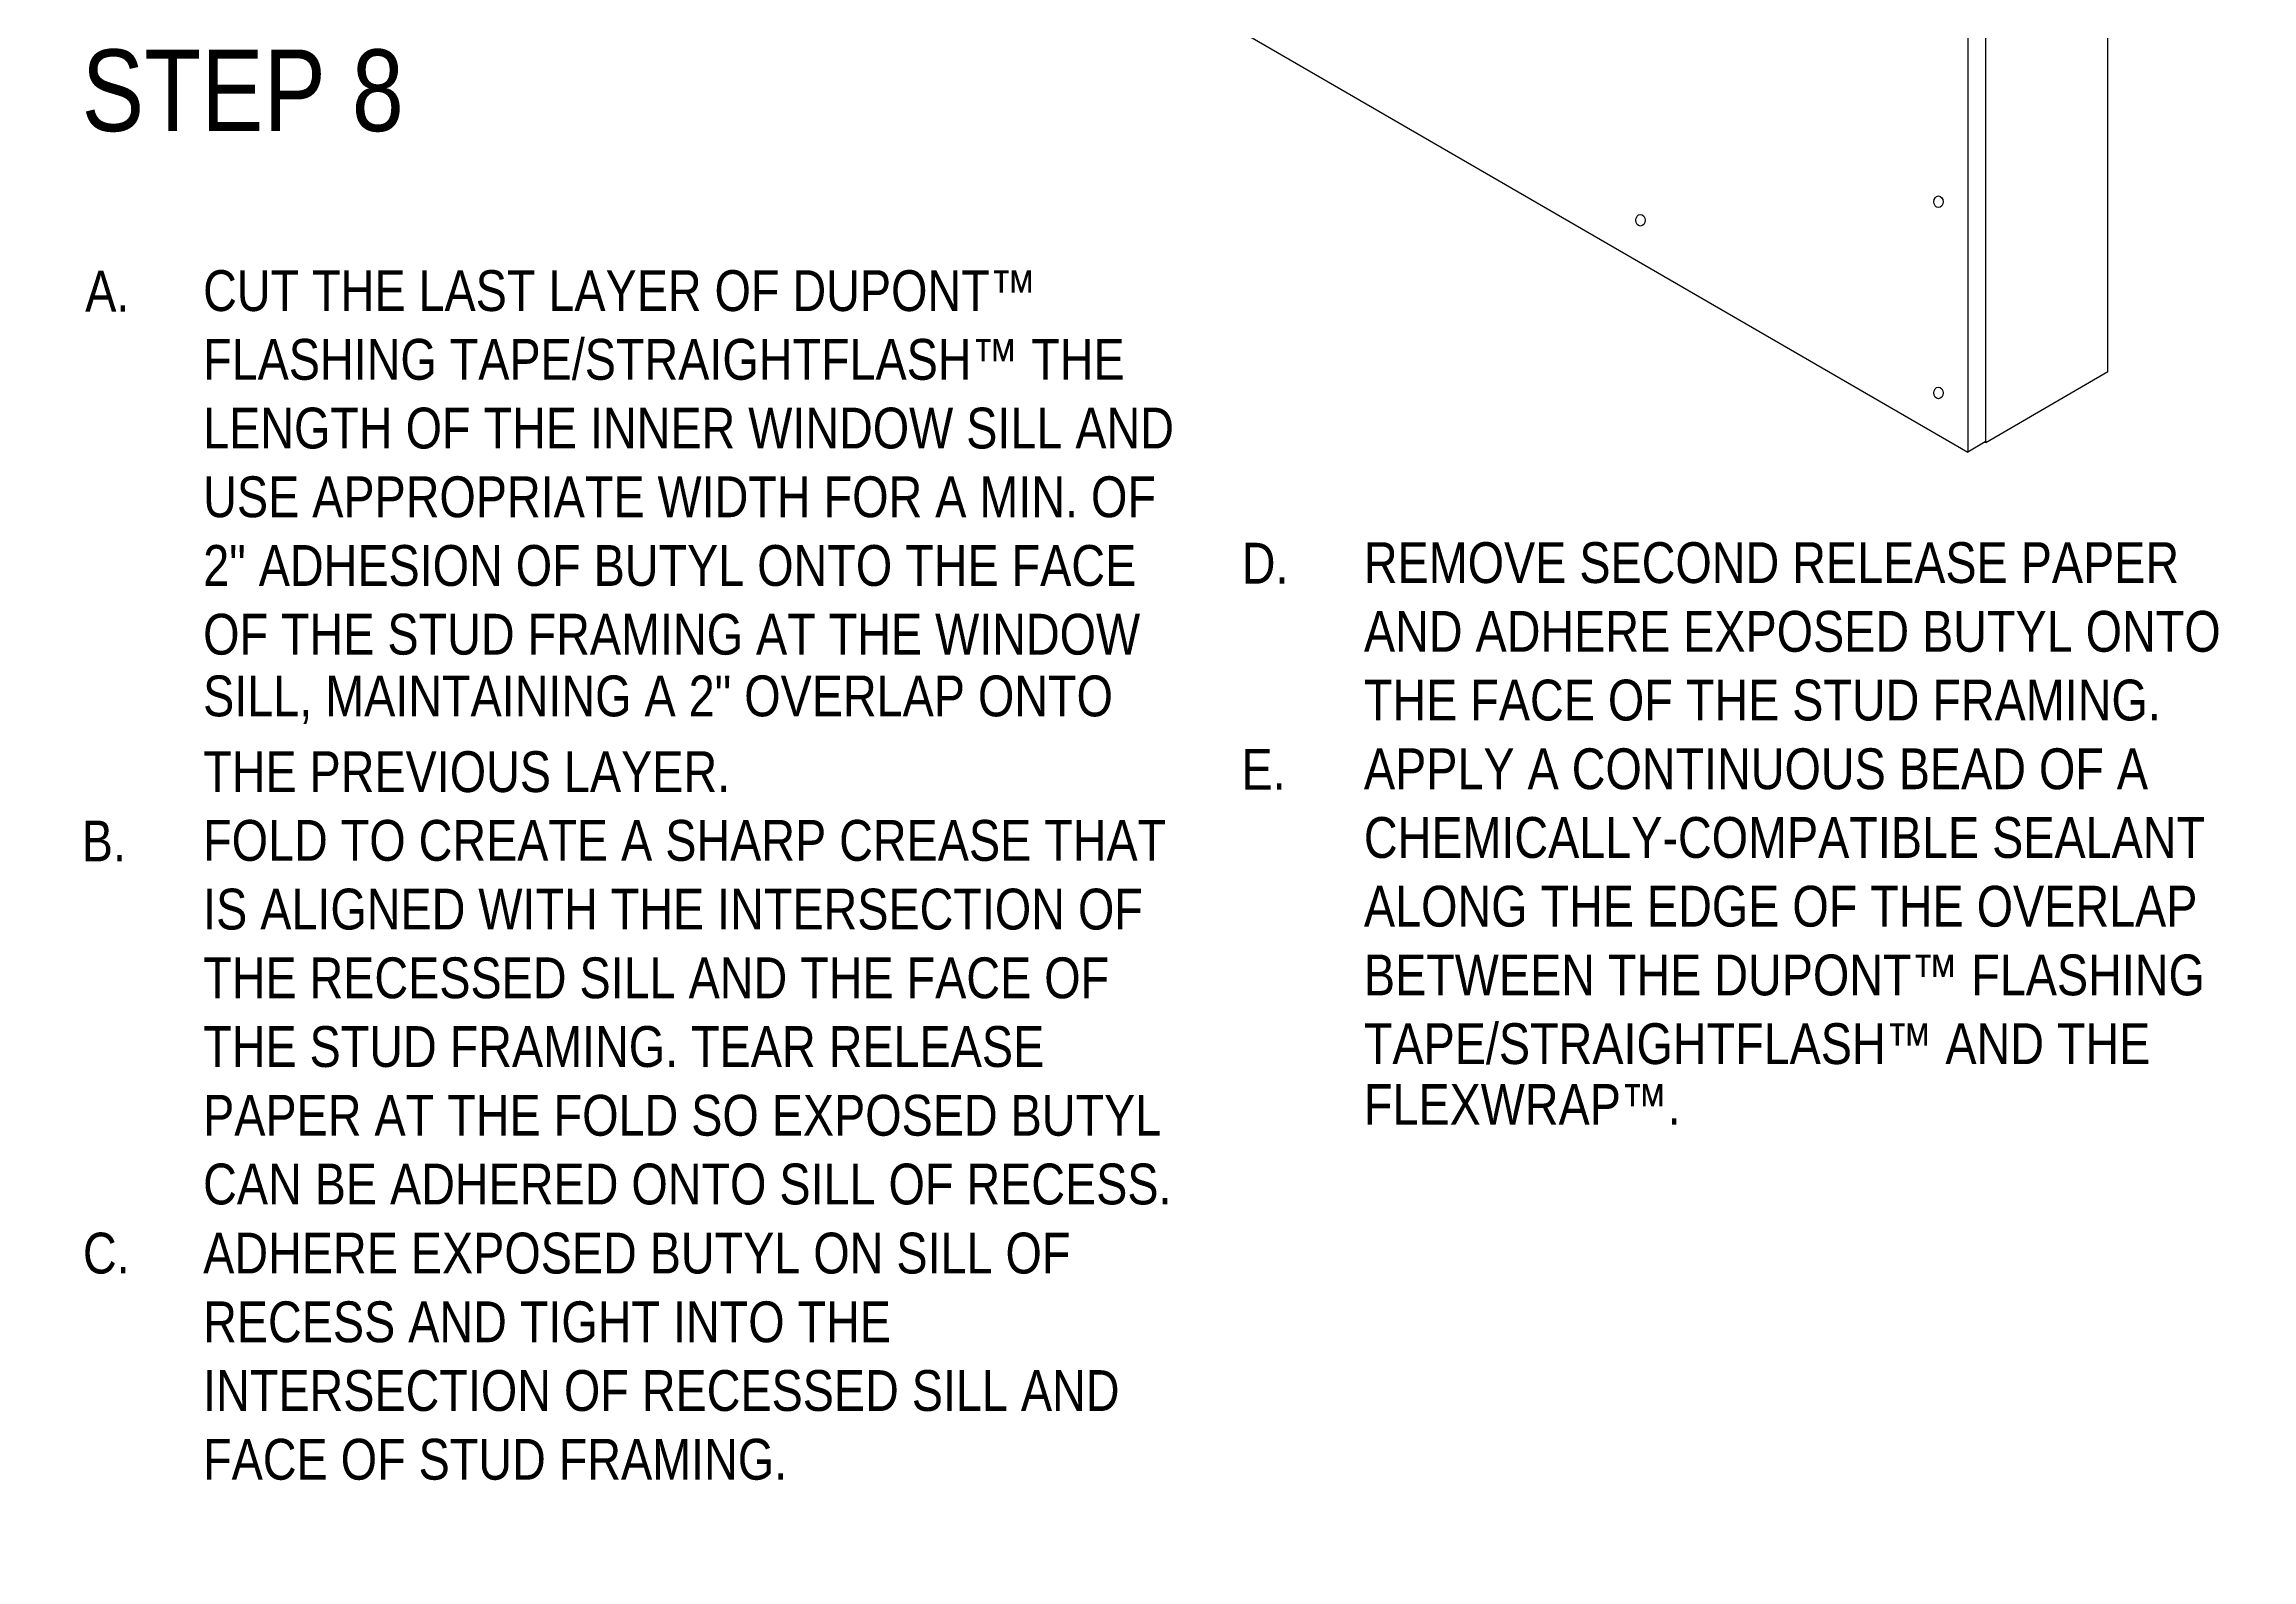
# Model space of a CAD drawing. Extents: x -1337 to 5791, y -3809 to 1769.
# Drawn here: x -811 to -203, y 609 to 1027 of the extents above; entities that cross this region are included whole.
import ezdxf

# ---------------------------------------------------------------- set-up
doc = ezdxf.new("R2010")
doc.units = 0
doc.header["$MEASUREMENT"] = 0
for name, color, linetype, lineweight in [('.ATI-TEXT', 7, 'Continuous', 0), ('G-ANNO-TTLB', 7, 'Continuous', 0), ('WALL SCRATCH', 7, 'Continuous', 0)]:
    doc.layers.add(name, color=color, linetype=linetype, lineweight=lineweight)

# ---------------------------------------------------------------- blocks, each defined once
blk = doc.blocks.new('Block_40')
at = {"layer": '.ATI-TEXT', "char_height": 0.2, "attachment_point": 7}
for s, insert in [('\\C18;\\c0;\\FArial Narrow|b0|i0|c1;\\H11.249999;\\W1.000000;A.', (-800.13, 953.09)), ('\\C18;\\c0;\\FArial Narrow|b0|i0|c1;\\H11.249999;\\W1.000000;CUT THE LAST LAYER OF DUPONT™', (-767.61, 953.09)), ('\\C18;\\c0;\\FArial Narrow|b0|i0|c1;\\H11.249999;\\W1.000000;FLASHING TAPE/STRAIGHTFLASH™ THE', (-767.61, 934.14)), ('\\C18;\\c0;\\FArial Narrow|b0|i0|c1;\\H11.249999;\\W1.000000;LENGTH OF THE INNER WINDOW SILL AND', (-767.61, 915.19)), ('\\C18;\\c0;\\FArial Narrow|b0|i0|c1;\\H11.249999;\\W1.000000;USE APPROPRIATE WIDTH FOR A MIN. OF', (-767.59, 896.24)), ('\\C18;\\c0;\\FArial Narrow|b0|i0|c1;\\H11.249999;\\W1.000000;D.', (-481.18, 878.09)), ('\\C18;\\c0;\\FArial Narrow|b0|i0|c1;\\H11.249999;\\W1.000000;REMOVE SECOND RELEASE PAPER', (-447.49, 878.09)), ('\\C18;\\c0;\\FArial Narrow|b0|i0|c1;\\H11.249999;\\W1.000000;2" ADHESION OF BUTYL ONTO THE FACE', (-767.59, 877.3)), ('\\C18;\\c0;\\FArial Narrow|b0|i0|c1;\\H11.249999;\\W1.000000;AND ADHERE EXPOSED BUTYL ONTO', (-447.47, 859.14)), ('\\C18;\\c0;\\FArial Narrow|b0|i0|c1;\\H11.249999;\\W1.000000;OF THE STUD FRAMING AT THE WINDOW', (-767.61, 858.35)), ('\\C18;\\c0;\\FArial Narrow|b0|i0|c1;\\H11.249999;\\W1.000000;SILL, MAINTAINING A 2" OVERLAP ONTO', (-767.61, 839.4)), ('\\C18;\\c0;\\FArial Narrow|b0|i0|c1;\\H11.249999;\\W1.000000;THE FACE OF THE STUD FRAMING.', (-447.49, 840.19)), ('\\C18;\\c0;\\FArial Narrow|b0|i0|c1;\\H11.249999;\\W1.000000;THE PREVIOUS LAYER.', (-767.61, 820.45)), ('\\C18;\\c0;\\FArial Narrow|b0|i0|c1;\\H11.249999;\\W1.000000;E.', (-481.24, 821.24)), ('\\C18;\\c0;\\FArial Narrow|b0|i0|c1;\\H11.249999;\\W1.000000;APPLY A CONTINUOUS BEAD OF A', (-447.47, 821.24)), ('\\C18;\\c0;\\FArial Narrow|b0|i0|c1;\\H11.249999;\\W1.000000;B.', (-801.08, 801.5)), ('\\C18;\\c0;\\FArial Narrow|b0|i0|c1;\\H11.249999;\\W1.000000;FOLD TO CREATE A SHARP CREASE THAT', (-767.61, 801.5)), ('\\C18;\\c0;\\FArial Narrow|b0|i0|c1;\\H11.249999;\\W1.000000;CHEMICALLY-COMPATIBLE SEALANT', (-447.49, 802.3)), ('\\C18;\\c0;\\FArial Narrow|b0|i0|c1;\\H11.249999;\\W1.000000;IS ALIGNED WITH THE INTERSECTION OF', (-767.61, 782.55)), ('\\C18;\\c0;\\FArial Narrow|b0|i0|c1;\\H11.249999;\\W1.000000;ALONG THE EDGE OF THE OVERLAP', (-447.47, 783.35)), ('\\C18;\\c0;\\FArial Narrow|b0|i0|c1;\\H11.249999;\\W1.000000;THE RECESSED SILL AND THE FACE OF', (-767.61, 763.6)), ('\\C18;\\c0;\\FArial Narrow|b0|i0|c1;\\H11.249999;\\W1.000000;BETWEEN THE DUPONT™ FLASHING', (-447.49, 764.4)), ('\\C18;\\c0;\\FArial Narrow|b0|i0|c1;\\H11.249999;\\W1.000000;THE STUD FRAMING. TEAR RELEASE', (-767.61, 744.65)), ('\\C18;\\c0;\\FArial Narrow|b0|i0|c1;\\H11.249999;\\W1.000000;TAPE/STRAIGHTFLASH™ AND THE', (-447.49, 745.45)), ('\\C18;\\c0;\\FArial Narrow|b0|i0|c1;\\H11.249999;\\W1.000000;PAPER AT THE FOLD SO EXPOSED BUTYL', (-767.61, 725.7)), ('\\C18;\\c0;\\FArial Narrow|b0|i0|c1;\\H11.249999;\\W1.000000;FLEXWRAP™.', (-447.49, 728.85)), ('\\C18;\\c0;\\FArial Narrow|b0|i0|c1;\\H11.249999;\\W1.000000;CAN BE ADHERED ONTO SILL OF RECESS.', (-767.61, 706.75)), ('\\C18;\\c0;\\FArial Narrow|b0|i0|c1;\\H11.249999;\\W1.000000;C.', (-800.75, 687.7)), ('\\C18;\\c0;\\FArial Narrow|b0|i0|c1;\\H11.249999;\\W1.000000;ADHERE EXPOSED BUTYL ON SILL OF', (-767.59, 687.7)), ('\\C18;\\c0;\\FArial Narrow|b0|i0|c1;\\H11.249999;\\W1.000000;RECESS AND TIGHT INTO THE', (-767.61, 668.75)), ('\\C18;\\c0;\\FArial Narrow|b0|i0|c1;\\H11.249999;\\W1.000000;INTERSECTION OF RECESSED SILL AND', (-767.61, 649.8)), ('\\C18;\\c0;\\FArial Narrow|b0|i0|c1;\\H11.249999;\\W1.000000;FACE OF STUD FRAMING.', (-767.61, 630.85))]:
    blk.add_mtext(s, dxfattribs=dict(at, insert=insert))

msp = doc.modelspace()

# ---------------------------------------------------------------- hatches: boundary and pattern name
at = {"layer": 'G-ANNO-TTLB', "true_color": 0xff00ff, "transparency": 33554687}
h = msp.add_hatch(color=6, dxfattribs=at)
edge = h.paths.add_edge_path()
edge.add_spline(control_points=[(1773.02, -796.5), (1773.02, -796.5), (-1156.5, -796.5), (-1156.5, -796.5), (-1156.5, -796.5), (-1156.5, 1660.5), (-1156.5, 1660.5), (-1156.5, 1660.5), (1773.02, 1660.5), (1773.02, 1660.5), (1773.02, 1660.5), (1773.02, -796.5), (1773.02, -796.5)], knot_values=[0, 0, 0, 0, 1, 1, 1, 2, 2, 2, 3, 3, 3, 4, 4, 4, 4], degree=3, periodic=0)
edge = h.paths.add_edge_path()
edge.add_spline(control_points=[(-1147.5, 1651.5), (-1147.5, 1651.5), (-1147.5, -787.5), (-1147.5, -787.5), (-1147.5, -787.5), (1764.02, -787.5), (1764.02, -787.5), (1764.02, -787.5), (1764.02, 1651.5), (1764.02, 1651.5), (1764.02, 1651.5), (-1147.5, 1651.5), (-1147.5, 1651.5)], knot_values=[0, 0, 0, 0, 1, 1, 1, 2, 2, 2, 3, 3, 3, 4, 4, 4, 4], degree=3, periodic=0)
edge.add_line((-1147.5, 1651.5), (-1147.5, 1651.5))

# ---------------------------------------------------------------- linework, layer by layer
at = {"layer": 'G-ANNO-TTLB'}
for points in [[(1773.02, -796.5), (1773.02, -796.5), (-1156.5, -796.5), (-1156.5, -796.5), (-1156.5, -796.5), (-1156.5, 1660.5), (-1156.5, 1660.5), (-1156.5, 1660.5), (1773.02, 1660.5), (1773.02, 1660.5), (1773.02, 1660.5), (1773.02, -796.5), (1773.02, -796.5)], [(-1147.5, 1651.5), (-1147.5, 1651.5), (-1147.5, -787.5), (-1147.5, -787.5), (-1147.5, -787.5), (1764.02, -787.5), (1764.02, -787.5), (1764.02, -787.5), (1764.02, 1651.5), (1764.02, 1651.5), (1764.02, 1651.5), (-1147.5, 1651.5), (-1147.5, 1651.5)]]:
    msp.add_open_spline(points, degree=3, knots=[0, 0, 0, 0, 1, 1, 1, 2, 2, 2, 3, 3, 3, 4, 4, 4, 4], dxfattribs=at)
at = {"layer": 'WALL SCRATCH', "color": 33, "lineweight": 25, "true_color": 0xcc9966}
for q in [(-242.35, 1360.83), (-275.96, 916.9)]:
    msp.add_line((-242.35, 936.47), q, dxfattribs=at)
at = {"layer": 'WALL SCRATCH', "color": 2, "lineweight": 25, "true_color": 0xffff00}
for p, q in [((-275.96, 916.9), (-275.96, 1341.26)), ((-280.91, 1081.53), (-280.91, 914.37)), ((-549.71, 1069.98), (-280.91, 914.37)), ((-276.11, 917.15), (-280.91, 914.37))]:
    msp.add_line(p, q, dxfattribs=at)
at = {"layer": 'WALL SCRATCH', "color": 252, "lineweight": 25, "true_color": 0x848484}
msp.add_lwpolyline([(-288.2, 1019.17)], dxfattribs=at)
for centre in [(-289.03, 983.38), (-371.21, 978.27), (-289.03, 930.65)]:
    msp.add_ellipse(centre, major_axis=(0, 1.59), ratio=0.812499, dxfattribs=at)

# ---------------------------------------------------------------- block references
at = {"layer": '.ATI-TEXT'}
msp.add_blockref('Block_40', (0, 0), dxfattribs=at)

# ---------------------------------------------------------------- texts
at = {"layer": '.ATI-TEXT', "insert": (-801.08, 1002.54), "char_height": 0.2, "attachment_point": 7}
msp.add_mtext('\\C18;\\c0;\\FArial Narrow|b0|i0|c1;\\H22.499999;\\W1.000000;STEP 8', dxfattribs=at)

doc.saveas('drawing.dxf')
